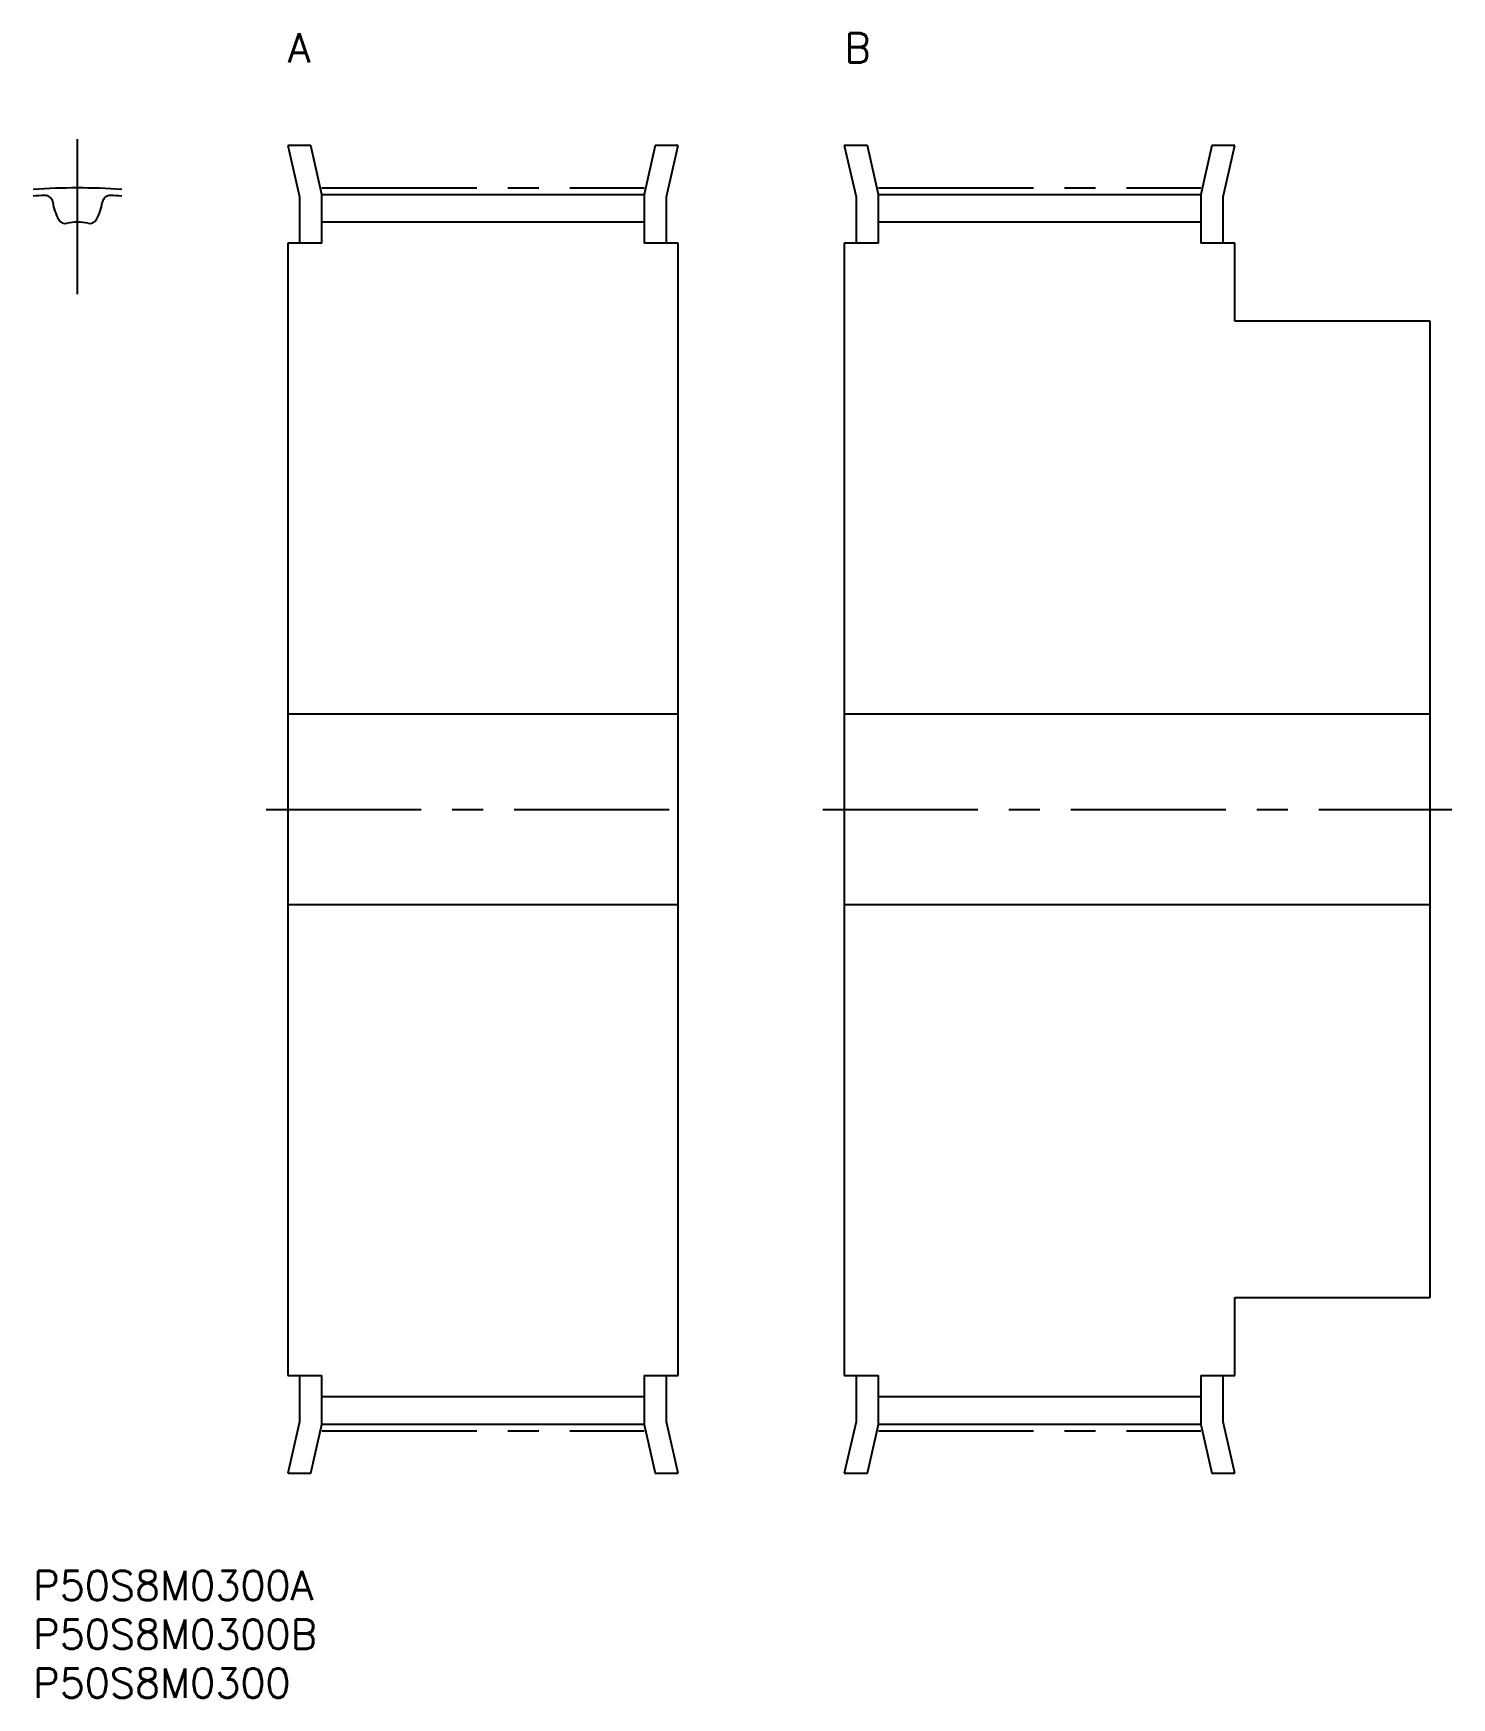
# Model space of a CAD drawing. Extents: x 0 to 145, y -13 to 158.
import ezdxf

# ---------------------------------------------------------------- set-up
doc = ezdxf.new("R2010")
doc.units = 0
doc.header["$LTSCALE"] = 0.5
doc.linetypes.add('CENTER', pattern=[50.8, 31.75, -6.35, 6.35, -6.35])
for name, color, linetype in [('MSM_CENTER', 1, 'CENTER'), ('MSM_CONTINUOUS', 7, 'CONTINUOUS'), ('MSM_PART_NUMBER', 7, 'CONTINUOUS')]:
    doc.layers.add(name, color=color, linetype=linetype)
doc.styles.get("Standard").update_dxf_attribs({"font": 'txt.shx', "height": 3, "bigfont": 'bigfont.shx'})

# ---------------------------------------------------------------- blocks, each defined once
blk = doc.blocks.new('*U32')
at = {"layer": 'MSM_PART_NUMBER'}
blk.add_text('P50S8M0300A', height=3, dxfattribs=at).set_placement((0, -3))
blk = doc.blocks.new('*U33')
at = {"layer": 'MSM_PART_NUMBER'}
blk.add_text('P50S8M0300B', height=3, dxfattribs=at).set_placement((0, -8))
blk = doc.blocks.new('*U34')
at = {"layer": 'MSM_PART_NUMBER'}
blk.add_text('P50S8M0300', height=3, dxfattribs=at).set_placement((0, -13))
blk = doc.blocks.new('*U35')
at = {"layer": 'MSM_PART_NUMBER'}
blk.add_text('A', height=3, dxfattribs=at).set_placement((26.06, 154.5))
blk = doc.blocks.new('*U36')
at = {"layer": 'MSM_PART_NUMBER'}
blk.add_text('B', height=3, dxfattribs=at).set_placement((83.06, 154.5))

msp = doc.modelspace()

# ---------------------------------------------------------------- linework, layer by layer
at = {"layer": 'MSM_CENTER'}
for p, q in [((4.53, 130.79), (4.53, 149.4)), ((29.56, 141.66), (62.56, 141.66)), ((86.56, 141.66), (119.56, 141.66)), ((23.86, 78), (68.01, 78)), ((80.86, 78), (145.26, 78)), ((29.56, 14.34), (62.56, 14.34)), ((86.56, 14.34), (119.56, 14.34))]:
    msp.add_line(p, q, dxfattribs=at)
msp.add_arc((4.53, 78), 63.66, 85.918, 94.082, dxfattribs=at)
at = {"layer": 'MSM_CONTINUOUS'}
for p, q in [((28.42, 146), (26.06, 146)), ((26.06, 146), (27.26, 140.74)), ((29.56, 141), (28.42, 146)), ((63.7, 146), (62.56, 141)), ((66.06, 146), (63.7, 146)), ((64.86, 140.74), (66.06, 146)), ((85.42, 146), (83.06, 146)), ((83.06, 146), (84.26, 140.74)), ((86.56, 141), (85.42, 146)), ((120.7, 146), (119.56, 141)), ((123.06, 146), (120.7, 146)), ((121.86, 140.74), (123.06, 146)), ((27.26, 140.74), (27.26, 136)), ((29.56, 136), (29.56, 141)), ((29.56, 140.97), (62.56, 140.97)), ((62.56, 141), (62.56, 136)), ((64.86, 136), (64.86, 140.74)), ((84.26, 140.74), (84.26, 136)), ((86.56, 136), (86.56, 141)), ((86.56, 140.97), (119.56, 140.97)), ((119.56, 141), (119.56, 136)), ((121.86, 136), (121.86, 140.74)), ((62.56, 138.15), (29.56, 138.15)), ((119.56, 138.15), (86.56, 138.15)), ((26.06, 136), (26.06, 20)), ((29.56, 136), (26.06, 136)), ((66.06, 136), (62.56, 136)), ((66.06, 20), (66.06, 136)), ((83.06, 136), (83.06, 20)), ((86.56, 136), (83.06, 136)), ((123.06, 136), (119.56, 136)), ((123.06, 128), (123.06, 136)), ((143.06, 128), (123.06, 128)), ((143.06, 28), (143.06, 128)), ((66.06, 87.75), (26.06, 87.75)), ((143.06, 87.75), (83.06, 87.75)), ((26.06, 68.25), (66.06, 68.25)), ((83.06, 68.25), (143.06, 68.25)), ((123.06, 20), (123.06, 28)), ((123.06, 28), (143.06, 28)), ((26.06, 20), (29.56, 20)), ((27.26, 20), (27.26, 15.26)), ((29.56, 15), (29.56, 20)), ((62.56, 20), (62.56, 15)), ((62.56, 20), (66.06, 20)), ((64.86, 15.26), (64.86, 20)), ((83.06, 20), (86.56, 20)), ((84.26, 20), (84.26, 15.26)), ((86.56, 15), (86.56, 20)), ((119.56, 20), (119.56, 15)), ((119.56, 20), (123.06, 20)), ((121.86, 15.26), (121.86, 20)), ((29.56, 17.86), (62.56, 17.86)), ((86.56, 17.86), (119.56, 17.86)), ((27.26, 15.26), (26.06, 10)), ((28.42, 10), (29.56, 15)), ((29.56, 15.02), (62.56, 15.02)), ((62.56, 15), (63.7, 10)), ((66.06, 10), (64.86, 15.26)), ((84.26, 15.26), (83.06, 10)), ((85.42, 10), (86.56, 15)), ((86.56, 15.02), (119.56, 15.02)), ((119.56, 15), (120.7, 10)), ((123.06, 10), (121.86, 15.26)), ((26.06, 10), (28.42, 10)), ((63.7, 10), (66.06, 10)), ((83.06, 10), (85.42, 10)), ((120.7, 10), (123.06, 10))]:
    msp.add_line(p, q, dxfattribs=at)
for centre, radius, start, end in [((4.53, 78), 62.98, 93.0736, 94.1264), ((1.2, 140.09), 0.8, 8.5249, 93.0736), ((7.13, 140.97), 5.2, 188.5249, 209.3753), ((1.93, 140.97), 5.2, 330.6247, 351.4751), ((7.87, 140.09), 0.8, 86.9264, 171.4751), ((4.53, 78), 62.98, 85.8736, 86.9264), ((3.3, 138.82), 0.8, 209.3753, 281.8712), ((4.53, 132.95), 5.2, 78.1288, 101.8712), ((5.77, 138.82), 0.8, 258.1288, 330.6247)]:
    msp.add_arc(centre, radius, start, end, dxfattribs=at)

# ---------------------------------------------------------------- block references
for name in ['*U35', '*U36', '*U32', '*U33', '*U34']:
    msp.add_blockref(name, (0, 0), dxfattribs=at)

doc.saveas('drawing.dxf')
